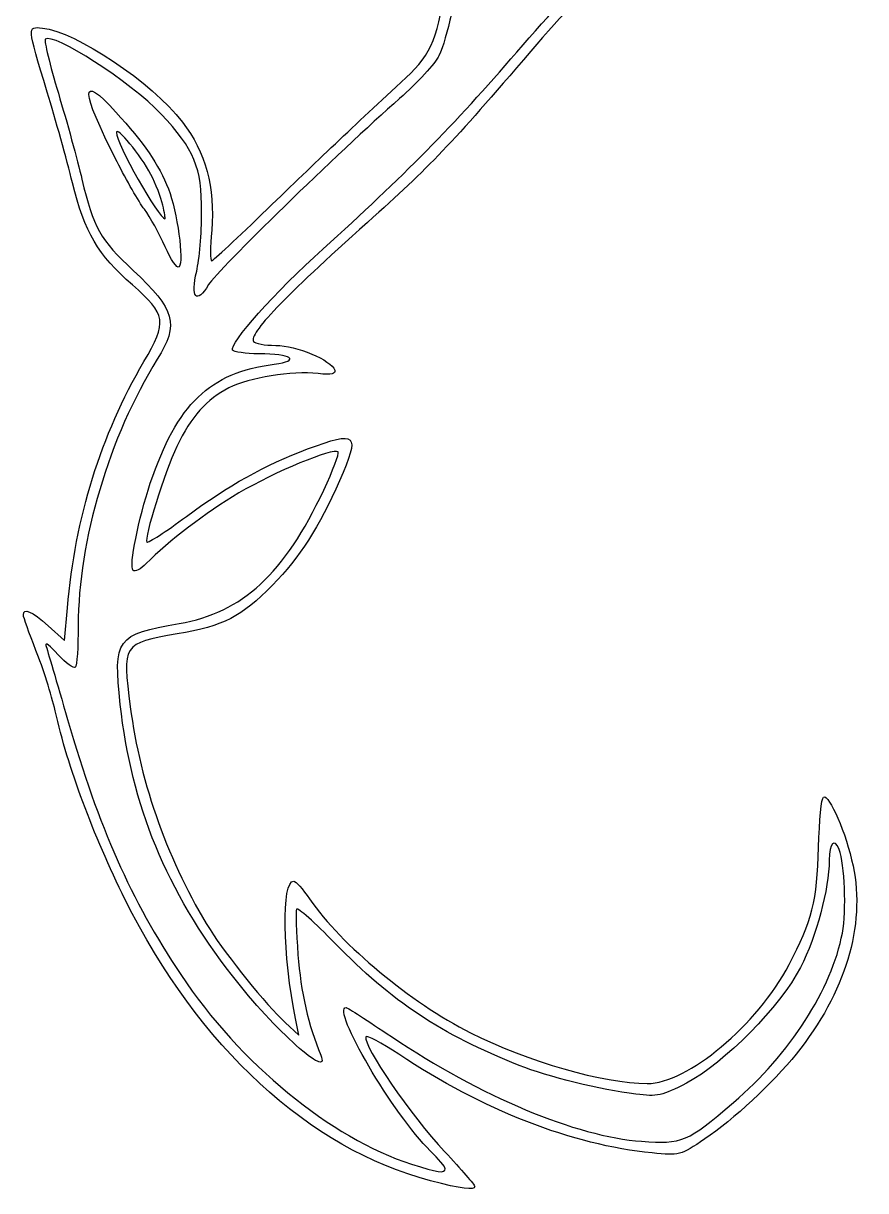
# Model space of a CAD drawing. Extents: x 1 to 78, y 1 to 158.
# Drawn here: x 5.8 to 58.6, y 1.3 to 74.5 of the extents above; entities that cross this region are included whole.
import ezdxf

# ---------------------------------------------------------------- set-up
doc = ezdxf.new("R2010")
doc.units = 0
doc.layers.get('0').update_dxf_attribs({"linetype": 'CONTINUOUS'})

msp = doc.modelspace()

# ---------------------------------------------------------------- linework, layer by layer
at = {"color": 7}
for points in [[(14.565338, 63.108729)], [(14.714359, 60.486621)], [(32.279167, 2.66568)], [(31.353112, 1.910988)]]:
    msp.add_lwpolyline(points, close=True, dxfattribs=at)
for points in [[(7.376252, 36.714049), (8.404028, 35.785515), (8.583379, 37.838528)], [(22.233357, 11.845708), (23.092113, 11.051958), (22.904991, 11.978)]]:
    msp.add_lwpolyline(points, dxfattribs=at)
for points in [[(33.068323, 77.846021), (33.061921, 76.576777), (32.394422, 73.551897), (31.8828, 72.47373)], [(29.821979, 71.096534), (31.44597, 72.598465), (31.881728, 73.688937), (32.353163, 77.430749)], [(36.759676, 72.692093), (38.883937, 75.161669), (40.938527, 77.35991), (41.32543, 77.577072)], [(41.801198, 77.196852), (41.528727, 77.110376), (39.655993, 75.110676), (37.639564, 72.75308)], [(7.319911, 70.186333), (6.045223, 74.384593), (6.051366, 74.304541), (7.011457, 74.205465)], [(7.011457, 74.205465), (9.129325, 73.986914), (13.852802, 70.819873), (15.798397, 68.313916)], [(14.456719, 68.811492), (12.553875, 70.829453), (7.675167, 73.980945), (7.195946, 73.501724)], [(7.195946, 73.501724), (7.115169, 73.420944), (7.484908, 71.897796), (8.017594, 70.116946)], [(24.606249, 60.348392), (29.639088, 64.885102), (32.845991, 68.142212), (36.759676, 72.692093)], [(37.639564, 72.75308), (32.612483, 66.875446), (31.349484, 65.551235), (27.394244, 62.011203)], [(31.8828, 72.47373), (31.648376, 71.979721), (30.54033, 70.771488), (29.420476, 69.788767)], [(11.695238, 65.820708), (9.365714, 70.408565), (9.343616, 71.428546), (11.62773, 68.936547)], [(21.121578, 62.857295), (24.250416, 65.894601), (26.46826, 67.994887), (29.821979, 71.096534)], [(8.901773, 64.497791), (8.53986, 65.953), (7.82802, 68.512843), (7.319911, 70.186333)], [(8.017594, 70.116946), (8.550282, 68.336099), (9.21432, 65.910518), (9.493236, 64.72677)], [(29.420476, 69.788767), (25.594002, 66.430872), (18.019373, 59.048827), (17.442348, 58.115184)], [(11.62773, 68.936547), (13.36654, 67.039482), (14.326935, 65.63491), (14.919202, 64.122787)], [(17.001976, 62.650931), (17.007082, 65.49717), (16.558751, 66.582293), (14.456719, 68.811492)], [(15.798397, 68.313916), (17.254529, 66.438394), (17.857096, 64.204839), (17.630919, 61.521229)], [(11.652421, 67.653212), (11.62837, 67.017389), (14.315206, 62.248833), (14.697518, 62.248833)], [(13.819284, 65.026958), (13.190894, 66.235149), (11.668576, 68.080202), (11.652421, 67.653212)], [(13.412525, 62.84073), (13.059131, 63.315551), (12.286352, 64.656541), (11.695238, 65.820708)], [(12.655856, 58.094031), (10.487659, 59.997597), (9.677126, 61.380211), (8.901773, 64.497791)], [(9.493236, 64.72677), (10.205362, 61.704429), (10.644258, 60.923956), (12.711604, 59.003671)], [(14.565338, 63.108729), (14.457756, 63.581672), (14.122034, 64.444875), (13.819284, 65.026958)], [(14.919202, 64.122787), (15.467575, 62.722736), (15.902981, 59.566794), (15.593781, 59.233266)], [(14.697518, 62.248833), (14.732401, 62.248833), (14.672912, 62.635786), (14.565338, 63.108729)], [(14.714359, 60.486621), (14.351742, 61.306559), (13.765918, 62.365909), (13.412525, 62.84073)], [(16.690331, 58.965375), (16.859384, 59.679869), (16.999624, 61.33837), (17.001976, 62.650931)], [(17.619225, 59.603), (17.701717, 59.603), (19.277776, 61.067431), (21.121578, 62.857295)], [(17.630919, 61.521229), (17.542001, 60.466203), (17.536744, 59.603), (17.619225, 59.603)], [(27.394244, 62.011203), (22.120838, 57.291388), (19.958356, 55.032616), (20.254456, 54.553514)], [(15.593781, 59.233266), (15.471131, 59.100966), (15.081715, 59.655967), (14.714359, 60.486621)], [(18.938784, 54.012648), (18.704149, 54.392296), (21.641032, 57.675478), (24.606249, 60.348392)], [(12.711604, 59.003671), (15.352902, 56.550258), (15.598023, 55.645783), (14.221353, 53.432811)], [(17.442348, 58.115184), (16.669429, 56.864575), (16.29376, 57.289287), (16.690331, 58.965375)], [(13.381566, 53.287295), (14.856033, 55.80234), (14.793369, 56.217402), (12.655856, 58.094031)], [(20.254456, 54.553514), (20.336779, 54.420315), (20.962653, 54.307978), (21.645289, 54.30388)], [(21.645289, 54.30388), (22.941999, 54.296101), (25.137834, 53.377997), (25.344804, 52.757086)], [(20.586969, 53.778116), (19.758812, 53.780232), (19.01713, 53.885883), (18.938784, 54.012648)], [(21.542083, 53.127542), (23.257004, 53.353242), (22.641358, 53.772586), (20.586969, 53.778116)], [(8.583379, 37.838528), (9.081171, 43.536762), (10.676452, 48.67311), (13.381566, 53.287295)], [(14.221353, 53.432811), (11.202844, 48.580601), (9.260416, 42.041262), (9.260416, 36.731411)], [(13.783589, 45.655055), (15.459783, 50.630759), (17.49976, 52.595537), (21.542083, 53.127542)], [(25.344804, 52.757086), (25.429352, 52.503448), (25.165157, 52.447428), (24.304582, 52.536516)], [(24.304582, 52.536516), (22.6355, 52.709302), (20.008471, 52.287861), (18.714735, 51.639766)], [(18.714735, 51.639766), (17.320785, 50.941473), (16.342838, 49.840724), (15.446673, 47.961333)], [(23.64555, 47.807499), (26.761432, 48.97846), (26.955398, 48.785703), (25.651247, 45.814313)], [(15.446673, 47.961333), (14.66884, 46.3301), (13.369098, 42.176943), (13.572711, 41.973331)], [(16.046674, 43.57697), (18.676817, 45.526394), (20.964146, 46.799817), (23.64555, 47.807499)], [(25.561371, 47.623571), (25.279569, 47.905376), (21.538786, 46.358204), (19.340165, 45.050504)], [(24.65566, 45.224861), (25.235579, 46.462376), (25.643148, 47.541796), (25.561371, 47.623571)], [(12.694197, 40.200368), (12.444065, 40.464886), (13.039488, 43.446221), (13.783589, 45.655055)], [(25.651247, 45.814313), (24.375392, 42.907389), (23.146201, 40.993213), (21.447457, 39.267889)], [(19.340165, 45.050504), (17.251031, 43.807925), (14.91005, 42.022006), (13.52888, 40.617116)], [(15.593747, 36.856577), (19.572077, 37.552836), (22.19586, 39.975785), (24.65566, 45.224861)], [(13.572711, 41.973331), (13.645371, 41.900671), (14.758653, 42.622309), (16.046674, 43.57697)], [(13.52888, 40.617116), (13.184401, 40.266718), (12.808793, 40.079184), (12.694197, 40.200368)], [(21.447457, 39.267889), (19.47442, 37.26398), (18.415732, 36.722325), (15.465596, 36.207388)], [(5.820832, 37.397992), (5.820832, 37.870151), (6.358063, 37.633921), (7.376252, 36.714049)], [(6.611468, 35.178881), (6.17662, 36.264866), (5.820832, 37.263467), (5.820832, 37.397992)], [(9.260416, 36.731411), (9.260416, 35.389291), (9.17849, 34.209268), (9.078361, 34.109136)], [(11.90196, 31.791505), (11.459069, 35.920452), (11.636601, 36.164025), (15.593747, 36.856577)], [(15.465596, 36.207388), (12.041001, 35.609636), (12.016146, 35.571041), (12.52481, 31.641116)], [(7.813274, 31.388577), (7.58713, 32.38726), (7.046319, 34.092896), (6.611468, 35.178881)], [(7.993146, 34.924937), (7.496412, 35.473756), (7.154211, 35.723997), (7.232702, 35.481025)], [(7.232702, 35.481025), (7.311193, 35.238052), (7.922291, 33.154459), (8.590694, 30.850816)], [(9.078361, 34.109136), (8.97823, 34.009007), (8.489883, 34.376117), (7.993146, 34.924937)], [(18.931394, 14.756125), (14.797126, 20.085346), (12.581725, 25.454221), (11.90196, 31.791505)], [(12.52481, 31.641116), (13.150338, 26.808314), (14.960414, 21.758627), (17.53404, 17.666541)], [(12.211927, 19.539699), (10.166391, 23.658944), (8.62082, 27.822329), (7.813274, 31.388577)], [(8.590694, 30.850816), (10.582232, 23.987011), (12.531145, 19.594224), (15.693265, 14.84185)], [(55.692617, 22.825916), (55.737138, 24.499406), (55.874901, 25.917573), (55.998756, 25.9774)], [(55.998756, 25.9774), (56.367336, 26.155441), (57.428746, 23.687336), (57.852868, 21.666025)], [(56.982373, 22.690299), (56.691546, 23.448185), (56.35625, 23.088296), (56.35625, 22.018252)], [(53.849786, 15.475836), (55.286487, 18.194827), (55.602994, 19.457204), (55.692617, 22.825916)], [(56.35625, 22.018252), (56.35625, 20.225769), (55.557351, 17.240636), (54.554334, 15.285291)], [(57.182605, 17.445924), (57.449146, 18.877306), (57.339053, 21.76081), (56.982373, 22.690299)], [(57.852868, 21.666025), (58.643525, 17.897843), (57.381127, 13.718291), (54.287354, 9.861333)], [(22.904991, 11.978), (22.075348, 16.083825), (22.006226, 20.70925), (22.774515, 20.70925)], [(22.774515, 20.70925), (22.894855, 20.70925), (23.343514, 20.203234), (23.771539, 19.584771)], [(31.353125, 1.910988), (23.742535, 3.912926), (16.794032, 10.312374), (12.211927, 19.539699)], [(25.362926, 16.809926), (24.10561, 18.105382), (23.024019, 19.066203), (22.959395, 18.945087)], [(23.771539, 19.584771), (25.783655, 16.677394), (30.078156, 13.106305), (33.866653, 11.190187)], [(22.959395, 18.945087), (22.894768, 18.823969), (22.931452, 17.53425), (23.040913, 16.079041)], [(17.53404, 17.666541), (18.56307, 16.030374), (21.083208, 12.908793), (22.233357, 11.845708)], [(50.355757, 6.817349), (53.892426, 9.840349), (56.531431, 13.948958), (57.182605, 17.445924)], [(36.909375, 9.145259), (32.017314, 11.091106), (28.914053, 13.151085), (25.362926, 16.809926)], [(23.040913, 16.079041), (23.211638, 13.809345), (23.713166, 11.602858), (24.469211, 9.795187)], [(44.942554, 8.00925), (47.47681, 8.00925), (51.834756, 11.662349), (53.849786, 15.475836)], [(15.693265, 14.84185), (19.405493, 9.262719), (25.0818, 4.598638), (30.1625, 2.952843)], [(24.469211, 9.795187), (25.156188, 8.152651), (21.543562, 11.388947), (18.931394, 14.756125)], [(54.554334, 15.285291), (53.314571, 12.868415), (49.769924, 9.275508), (47.403808, 8.037409)], [(31.33744, 3.790159), (29.06849, 5.987002), (25.086589, 12.77175), (26.066236, 12.77175)], [(26.066236, 12.77175), (26.141623, 12.77175), (27.421546, 11.951999), (28.910508, 10.95008)], [(29.368737, 9.844159), (28.277331, 10.573078), (27.347095, 11.060991), (27.301545, 10.928408)], [(33.866653, 11.190187), (37.429255, 9.388319), (42.231122, 8.00925), (44.942554, 8.00925)], [(27.301545, 10.928408), (27.114878, 10.385068), (30.125517, 6.002949), (32.241725, 3.737756)], [(28.910508, 10.95008), (34.494049, 7.192923), (40.501991, 4.678333), (44.593129, 4.386207)], [(45.256723, 3.653406), (40.222781, 4.155427), (34.614398, 6.340734), (29.368737, 9.844159)], [(54.287354, 9.861333), (52.842517, 8.060076), (50.324229, 5.717188), (48.564014, 4.53662)], [(44.228808, 7.342793), (42.024827, 7.611316), (38.719472, 8.425283), (36.909375, 9.145259)], [(47.403808, 8.037409), (45.874646, 7.237256), (45.595786, 7.176249), (44.228808, 7.342793)], [(44.593129, 4.386207), (47.146699, 4.203867), (47.445827, 4.330062), (50.355757, 6.817349)], [(48.564014, 4.53662), (47.01835, 3.499951), (46.957747, 3.483766), (45.256723, 3.653406)], [(32.279167, 2.66568), (32.279167, 2.782655), (31.855389, 3.28867), (31.33744, 3.790159)], [(32.241725, 3.737756), (33.280956, 2.625363), (34.131237, 1.643097), (34.131237, 1.554943)], [(30.1625, 2.952843), (31.801504, 2.421919), (32.279167, 2.357117), (32.279167, 2.66568)], [(34.131237, 1.554943), (34.131237, 1.291013), (33.309788, 1.396291), (31.353112, 1.910988)]]:
    msp.add_open_spline(points, degree=3, dxfattribs=at)

doc.saveas('drawing.dxf')
